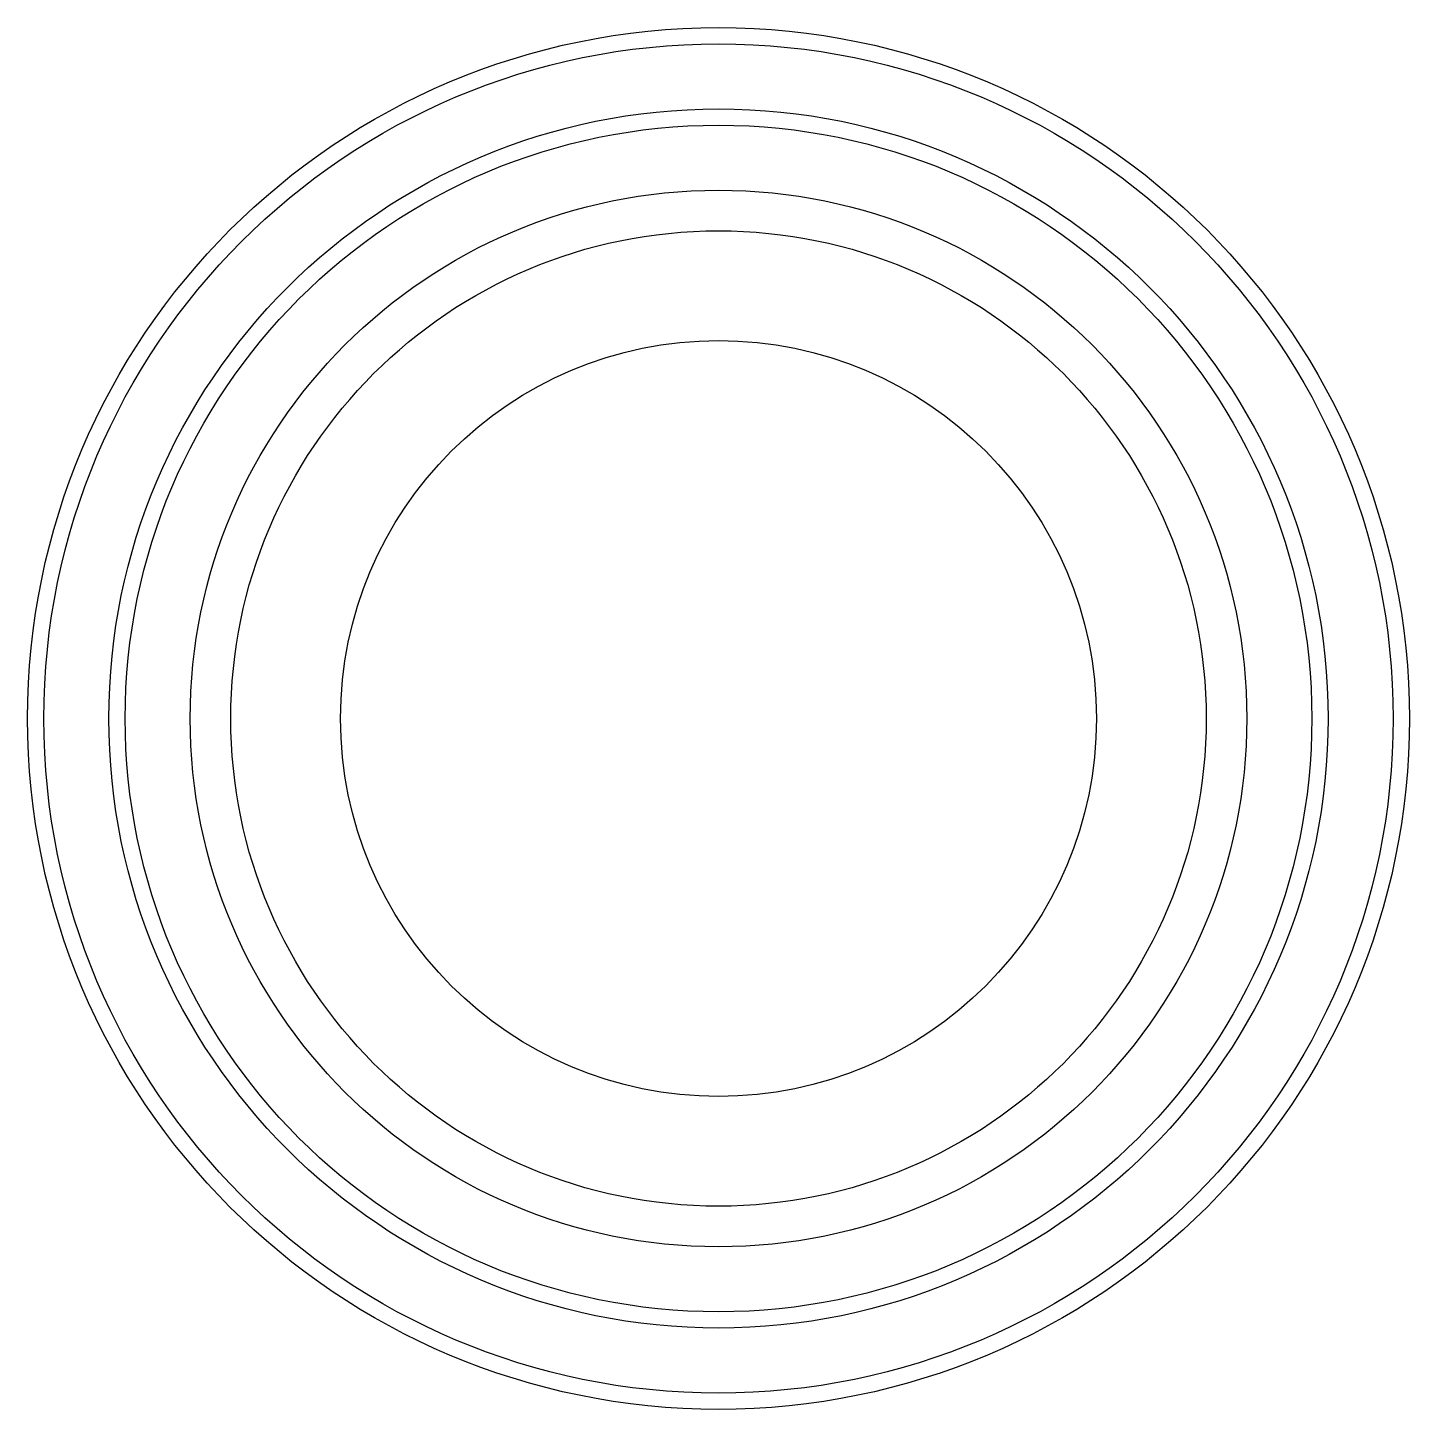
# Paper-space layout '_Oben' of a CAD drawing. Header units: millimetres. Extents: x -8.5 to 8.5, y -8.5 to 8.5.
import ezdxf

# ---------------------------------------------------------------- set-up
doc = ezdxf.new("R2010")
doc.units = ezdxf.units.MM

psp = doc.layouts.new('_Oben')

# ---------------------------------------------------------------- linework, layer by layer
at = {"color": 7, "linetype": 'Continuous', "lineweight": 25}
for radius in [8.5, 8.3, 7.5, 7.3, 6.5, 6, 4.65]:
    psp.add_circle((0, 0), radius, dxfattribs=at)

doc.saveas('drawing.dxf')
